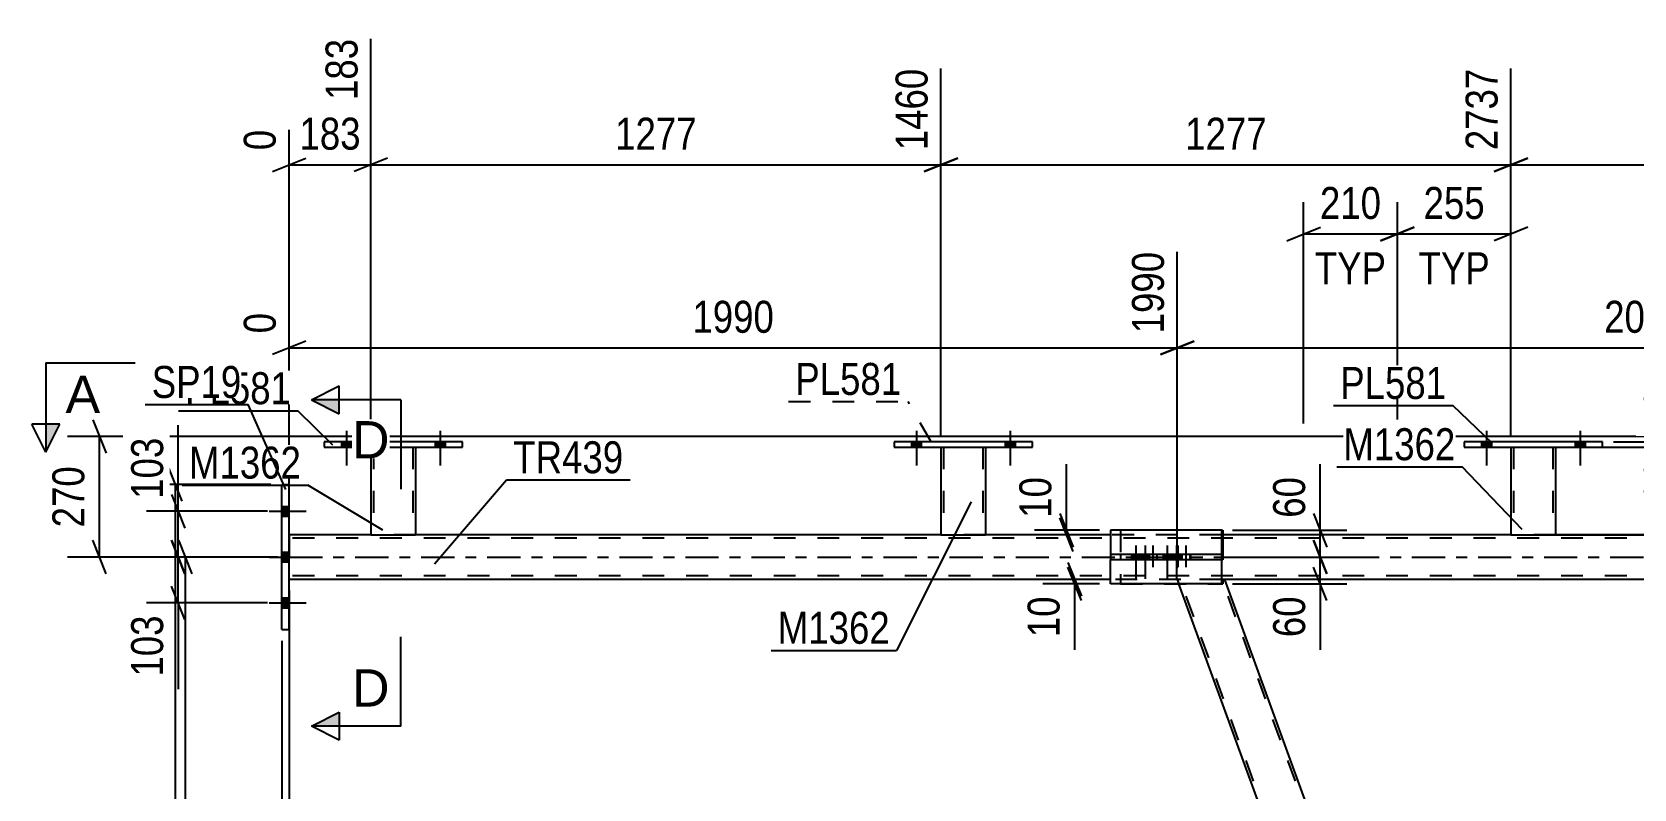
# Model space of a CAD drawing. Header units: millimetres. Extents: x 0 to 1775, y 0 to 560.
# Drawn here: x 1030.7 to 1174.3, y 406 to 473.9 of the extents above; entities that cross this region are included whole.
import ezdxf

# ---------------------------------------------------------------- set-up
doc = ezdxf.new("R2010")
doc.units = ezdxf.units.MM
doc.linetypes.add('DXK_LINE_DOT2', pattern=[3.9198, 1.9599, -1.9599])
doc.linetypes.add('DXK_LINE_DOT3', pattern=[5.9187, 2.979, -0.9799, 0.9799, -0.9799])
doc.styles.add('Arial', font='ARIAL.TTF', dxfattribs={"height": 0.2})
doc.styles.add('Arial Narrow', font='ARIALN.TTF', dxfattribs={"height": 0.2})

# ---------------------------------------------------------------- blocks, each defined once
blk = doc.blocks.new('Bolt-814185252-3589 - 3585')
at = {"linetype": 'Continuous'}
for points in [[(1160.61, 436.66), (1161.49, 436.66), (1161.49, 437.14), (1160.61, 437.14)], [(1169.01, 436.66), (1169.89, 436.66), (1169.89, 437.14), (1169.01, 437.14)]]:
    blk.add_hatch(color=1, dxfattribs=at).paths.add_polyline_path(points)
at = {"color": 1, "linetype": 'Continuous'}
for p, q in [((1161.05, 438.14), (1161.05, 435.02)), ((1169.45, 438.14), (1169.45, 435.02)), ((1160.61, 437.14), (1160.61, 436.66)), ((1161.49, 437.14), (1161.49, 436.66)), ((1169.01, 437.14), (1169.01, 436.66)), ((1169.89, 437.14), (1169.89, 436.66))]:
    blk.add_line(p, q, dxfattribs=at)
blk = doc.blocks.new('Bolt-814185252-3590 - 3585')
at = {"linetype": 'Continuous'}
for points in [[(1160.61, 436.66), (1161.49, 436.66), (1161.49, 437.14), (1160.61, 437.14)], [(1169.01, 436.66), (1169.89, 436.66), (1169.89, 437.14), (1169.01, 437.14)]]:
    blk.add_hatch(color=1, dxfattribs=at).paths.add_polyline_path(points)
at = {"color": 1, "linetype": 'Continuous'}
for p, q in [((1161.05, 438.14), (1161.05, 435.02)), ((1169.45, 438.14), (1169.45, 435.02)), ((1160.61, 437.14), (1160.61, 436.66)), ((1161.49, 437.14), (1161.49, 436.66)), ((1169.01, 437.14), (1169.01, 436.66)), ((1169.89, 437.14), (1169.89, 436.66))]:
    blk.add_line(p, q, dxfattribs=at)
blk = doc.blocks.new('Bolt-814185252-3591 - 3585')
at = {"linetype": 'Continuous'}
for points in [[(1109.53, 436.66), (1110.41, 436.66), (1110.41, 437.14), (1109.53, 437.14)], [(1117.93, 436.66), (1118.81, 436.66), (1118.81, 437.14), (1117.93, 437.14)]]:
    blk.add_hatch(color=1, dxfattribs=at).paths.add_polyline_path(points)
at = {"color": 1, "linetype": 'Continuous'}
for p, q in [((1109.97, 438.14), (1109.97, 435.02)), ((1118.37, 438.14), (1118.37, 435.02)), ((1109.53, 437.14), (1109.53, 436.66)), ((1110.41, 437.14), (1110.41, 436.66)), ((1117.93, 437.14), (1117.93, 436.66)), ((1118.81, 437.14), (1118.81, 436.66))]:
    blk.add_line(p, q, dxfattribs=at)
blk = doc.blocks.new('Bolt-814185252-3592 - 3585')
at = {"linetype": 'Continuous'}
for points in [[(1109.53, 436.66), (1110.41, 436.66), (1110.41, 437.14), (1109.53, 437.14)], [(1117.93, 436.66), (1118.81, 436.66), (1118.81, 437.14), (1117.93, 437.14)]]:
    blk.add_hatch(color=1, dxfattribs=at).paths.add_polyline_path(points)
at = {"color": 1, "linetype": 'Continuous'}
for p, q in [((1109.97, 438.14), (1109.97, 435.02)), ((1118.37, 438.14), (1118.37, 435.02)), ((1109.53, 437.14), (1109.53, 436.66)), ((1110.41, 437.14), (1110.41, 436.66)), ((1117.93, 437.14), (1117.93, 436.66)), ((1118.81, 437.14), (1118.81, 436.66))]:
    blk.add_line(p, q, dxfattribs=at)
blk = doc.blocks.new('Bolt-814185252-3593 - 3585')
at = {"linetype": 'Continuous'}
for points in [[(1058.45, 436.66), (1059.33, 436.66), (1059.33, 437.14), (1058.45, 437.14)], [(1066.85, 436.66), (1067.73, 436.66), (1067.73, 437.14), (1066.85, 437.14)]]:
    blk.add_hatch(color=1, dxfattribs=at).paths.add_polyline_path(points)
at = {"color": 1, "linetype": 'Continuous'}
for p, q in [((1058.89, 438.14), (1058.89, 435.02)), ((1067.29, 438.14), (1067.29, 435.02)), ((1058.45, 437.14), (1058.45, 436.66)), ((1059.33, 437.14), (1059.33, 436.66)), ((1066.85, 437.14), (1066.85, 436.66)), ((1067.73, 437.14), (1067.73, 436.66))]:
    blk.add_line(p, q, dxfattribs=at)
blk = doc.blocks.new('Bolt-814185252-3594 - 3585')
at = {"linetype": 'Continuous'}
for points in [[(1058.45, 436.66), (1059.33, 436.66), (1059.33, 437.14), (1058.45, 437.14)], [(1066.85, 436.66), (1067.73, 436.66), (1067.73, 437.14), (1066.85, 437.14)]]:
    blk.add_hatch(color=1, dxfattribs=at).paths.add_polyline_path(points)
at = {"color": 1, "linetype": 'Continuous'}
for p, q in [((1058.89, 438.14), (1058.89, 435.02)), ((1067.29, 438.14), (1067.29, 435.02)), ((1058.45, 437.14), (1058.45, 436.66)), ((1059.33, 437.14), (1059.33, 436.66)), ((1066.85, 437.14), (1066.85, 436.66)), ((1067.73, 437.14), (1067.73, 436.66))]:
    blk.add_line(p, q, dxfattribs=at)
blk = doc.blocks.new('Part-814185252-3725 - 3585')
at = {"color": 2, "linetype": 'Continuous'}
for p, q in [((1061.09, 436.66), (1061.09, 428.82)), ((1065.09, 436.66), (1065.09, 428.82)), ((1061.09, 428.82), (1065.09, 428.82))]:
    blk.add_line(p, q, dxfattribs=at)
at = {"color": 7, "linetype": 'DXK_LINE_DOT2'}
for p, q in [((1061.09, 436.66), (1065.09, 436.66)), ((1061.09, 436.66), (1061.09, 436.66)), ((1061.09, 436.66), (1061.09, 436.66)), ((1061.33, 436.66), (1061.33, 428.82)), ((1064.85, 436.66), (1064.85, 428.82)), ((1065.09, 436.66), (1065.09, 436.66)), ((1065.09, 436.66), (1065.09, 436.66)), ((1064.8, 428.82), (1064.84, 428.82)), ((1064.8, 428.82), (1064.84, 428.82)), ((1064.84, 428.82), (1064.85, 428.82)), ((1064.84, 428.82), (1064.85, 428.82))]:
    blk.add_line(p, q, dxfattribs=at)
blk = doc.blocks.new('Part-814185252-3730 - 3585')
at = {"color": 2, "linetype": 'Continuous'}
for p, q in [((1056.89, 437.14), (1056.89, 436.66)), ((1069.29, 437.14), (1056.89, 437.14)), ((1056.89, 436.66), (1069.29, 436.66)), ((1069.29, 436.66), (1069.29, 437.14))]:
    blk.add_line(p, q, dxfattribs=at)
blk = doc.blocks.new('Part-814185252-3635 - 3585')
at = {"color": 2, "linetype": 'Continuous'}
for p, q in [((1163.25, 436.66), (1163.25, 428.82)), ((1167.25, 436.66), (1167.25, 428.82)), ((1163.25, 428.82), (1167.25, 428.82))]:
    blk.add_line(p, q, dxfattribs=at)
at = {"color": 7, "linetype": 'DXK_LINE_DOT2'}
for p, q in [((1163.25, 436.66), (1167.25, 436.66)), ((1163.25, 436.66), (1163.25, 436.66)), ((1163.25, 436.66), (1163.25, 436.66)), ((1163.49, 436.66), (1163.49, 428.82)), ((1167.01, 436.66), (1167.01, 428.82)), ((1167.25, 436.66), (1167.25, 436.66)), ((1167.25, 436.66), (1167.25, 436.66)), ((1166.96, 428.82), (1167, 428.82)), ((1166.96, 428.82), (1167, 428.82)), ((1167, 428.82), (1167.01, 428.82)), ((1167, 428.82), (1167.01, 428.82))]:
    blk.add_line(p, q, dxfattribs=at)
blk = doc.blocks.new('Part-814185252-3640 - 3585')
at = {"color": 2, "linetype": 'Continuous'}
for p, q in [((1159.05, 437.14), (1159.05, 436.66)), ((1171.45, 437.14), (1159.05, 437.14)), ((1159.05, 436.66), (1171.45, 436.66)), ((1171.45, 436.66), (1171.45, 437.14))]:
    blk.add_line(p, q, dxfattribs=at)
blk = doc.blocks.new('Part-814185252-3645 - 3585')
at = {"color": 2, "linetype": 'Continuous'}
for p, q in [((1112.17, 436.66), (1112.17, 428.82)), ((1116.17, 436.66), (1116.17, 428.82)), ((1112.17, 428.82), (1116.17, 428.82))]:
    blk.add_line(p, q, dxfattribs=at)
at = {"color": 7, "linetype": 'DXK_LINE_DOT2'}
for p, q in [((1112.17, 436.66), (1116.17, 436.66)), ((1112.17, 436.66), (1112.17, 436.66)), ((1112.17, 436.66), (1112.17, 436.66)), ((1112.41, 436.66), (1112.41, 428.82)), ((1115.93, 436.66), (1115.93, 428.82)), ((1116.17, 436.66), (1116.17, 436.66)), ((1116.17, 436.66), (1116.17, 436.66)), ((1115.88, 428.82), (1115.92, 428.82)), ((1115.88, 428.82), (1115.92, 428.82)), ((1115.92, 428.82), (1115.93, 428.82)), ((1115.92, 428.82), (1115.93, 428.82))]:
    blk.add_line(p, q, dxfattribs=at)
blk = doc.blocks.new('Part-814185252-3650 - 3585')
at = {"color": 2, "linetype": 'Continuous'}
for p, q in [((1107.97, 437.14), (1107.97, 436.66)), ((1120.37, 437.14), (1107.97, 437.14)), ((1107.97, 436.66), (1120.37, 436.66)), ((1120.37, 436.66), (1120.37, 437.14))]:
    blk.add_line(p, q, dxfattribs=at)
blk = doc.blocks.new('Part-814185252-3881 - 3585')
at = {"color": 2, "linetype": 'Continuous'}
for p, q in [((1061.09, 428.82), (1053.76, 428.82)), ((1112.17, 428.82), (1065.09, 428.82)), ((1127.37, 428.82), (1116.17, 428.82)), ((1163.25, 428.82), (1137.31, 428.82)), ((1214.34, 428.82), (1167.25, 428.82)), ((1127.37, 424.82), (1053.76, 424.82)), ((1217.16, 424.82), (1137.6, 424.82))]:
    blk.add_line(p, q, dxfattribs=at)
at = {"color": 7, "linetype": 'DXK_LINE_DOT2'}
for p, q in [((1053.76, 428.82), (1053.76, 424.82)), ((1702.79, 428.5), (1053.76, 428.5)), ((1065.09, 428.82), (1061.09, 428.82)), ((1116.17, 428.82), (1112.17, 428.82)), ((1137.31, 428.82), (1127.37, 428.82)), ((1167.25, 428.82), (1163.25, 428.82)), ((1702.79, 425.14), (1053.76, 425.14)), ((1137.6, 424.82), (1127.37, 424.82))]:
    blk.add_line(p, q, dxfattribs=at)
at = {"color": 7, "linetype": 'DXK_LINE_DOT3'}
blk.add_line((1053.76, 426.82), (1702.79, 426.82), dxfattribs=at)
blk = doc.blocks.new('Part-814185252-3887 - 3585')
at = {"color": 7, "linetype": 'DXK_LINE_DOT2'}
for p, q in [((1133.35, 424.82), (1133.39, 424.82)), ((1137.31, 424.82), (1133.35, 424.82)), ((1133.35, 424.82), (1133.49, 424.42)), ((1177.72, 303.6), (1133.6, 424.82)), ((1181.47, 303.6), (1137.35, 424.82)), ((1181.73, 303.6), (1180.46, 307.07)), ((1177.47, 303.6), (1181.73, 303.6))]:
    blk.add_line(p, q, dxfattribs=at)
at = {"color": 2, "linetype": 'Continuous'}
for p, q in [((1177.47, 303.6), (1133.49, 424.42)), ((1137.6, 424.82), (1137.31, 424.82)), ((1180.46, 307.07), (1137.6, 424.82))]:
    blk.add_line(p, q, dxfattribs=at)
blk = doc.blocks.new('Part-814185252-3992 - 3585')
at = {"color": 2, "linetype": 'Continuous'}
for p, q in [((1053.12, 420.32), (1053.12, 433.32)), ((1053.12, 433.32), (1053.76, 433.32)), ((1053.76, 420.32), (1053.76, 433.32)), ((1053.12, 420.32), (1053.76, 420.32))]:
    blk.add_line(p, q, dxfattribs=at)
blk = doc.blocks.new('Part-814185252-4000 - 3585')
at = {"color": 7, "linetype": 'DXK_LINE_DOT2'}
for p, q in [((1137.43, 427.06), (1128.26, 427.06)), ((1128.26, 427.06), (1128.26, 426.58)), ((1137.43, 426.58), (1128.26, 426.58)), ((1134.54, 427.06), (1134.54, 426.58)), ((1137.43, 427.06), (1137.43, 426.58))]:
    blk.add_line(p, q, dxfattribs=at)
blk = doc.blocks.new('Bolt-814185252-4002 - 3585')
at = {"linetype": 'Continuous'}
for points in [[(1129.98, 427.06), (1129.26, 427.06), (1129.26, 426.58), (1129.98, 426.58)], [(1130.83, 427.06), (1130.11, 427.06), (1130.11, 426.58), (1130.83, 426.58)], [(1132.79, 427.06), (1132.07, 427.06), (1132.07, 426.58), (1132.79, 426.58)], [(1133.65, 427.06), (1132.93, 427.06), (1132.93, 426.58), (1133.65, 426.58)]]:
    blk.add_hatch(color=1, dxfattribs=at).paths.add_polyline_path(points)
at = {"color": 1, "linetype": 'Continuous'}
for p, q in [((1129.62, 427.86), (1129.62, 424.86)), ((1130.47, 427.86), (1130.47, 424.86)), ((1132.43, 427.86), (1132.43, 424.86)), ((1133.29, 427.86), (1133.29, 424.86)), ((1129.26, 427.06), (1129.26, 426.58)), ((1129.98, 427.06), (1129.98, 426.58)), ((1130.11, 427.06), (1130.11, 426.58)), ((1130.83, 427.06), (1130.83, 426.58)), ((1132.07, 427.06), (1132.07, 426.58)), ((1132.79, 427.06), (1132.79, 426.58)), ((1132.93, 427.06), (1132.93, 426.58)), ((1133.65, 427.06), (1133.65, 426.58))]:
    blk.add_line(p, q, dxfattribs=at)
blk = doc.blocks.new('Part-814185252-4003 - 3585')
at = {"color": 2, "linetype": 'Continuous'}
for p, q in [((1137.31, 429.22), (1127.37, 429.22)), ((1127.37, 429.22), (1127.37, 427.06)), ((1137.31, 429.22), (1137.31, 424.42)), ((1127.37, 424.42), (1127.37, 426.58)), ((1137.31, 424.42), (1127.37, 424.42))]:
    blk.add_line(p, q, dxfattribs=at)
at = {"color": 7, "linetype": 'DXK_LINE_DOT2'}
blk.add_line((1127.37, 427.06), (1127.37, 426.58), dxfattribs=at)
blk = doc.blocks.new('Part-814185252-4004 - 3585')
at = {"color": 2, "linetype": 'Continuous'}
for p, q in [((1133.34, 427.06), (1127.37, 427.06)), ((1127.37, 427.06), (1127.37, 426.58)), ((1133.34, 426.58), (1127.37, 426.58)), ((1137.31, 427.06), (1133.34, 427.06)), ((1133.34, 427.06), (1133.34, 426.58)), ((1137.31, 426.58), (1133.34, 426.58)), ((1137.31, 427.06), (1137.31, 426.58))]:
    blk.add_line(p, q, dxfattribs=at)
blk = doc.blocks.new('Bolt-814185252-4006 - 3585')
at = {"color": 1, "linetype": 'DXK_LINE_DOT2'}
for p, q in [((1130.46, 427.86), (1130.46, 424.86)), ((1131.16, 427.86), (1131.16, 424.86)), ((1133.41, 427.86), (1133.41, 424.86)), ((1134.11, 427.86), (1134.11, 424.86)), ((1130.1, 427.06), (1130.1, 426.58)), ((1130.8, 427.06), (1130.8, 426.58)), ((1130.82, 427.06), (1130.82, 426.58)), ((1131.52, 427.06), (1131.52, 426.58)), ((1133.05, 427.06), (1133.05, 426.58)), ((1133.75, 427.06), (1133.75, 426.58)), ((1133.77, 427.06), (1133.77, 426.58)), ((1134.47, 427.06), (1134.47, 426.58))]:
    blk.add_line(p, q, dxfattribs=at)
blk = doc.blocks.new('Part-814185252-4007 - 3585')
at = {"color": 7, "linetype": 'DXK_LINE_DOT2'}
for p, q in [((1128.26, 429.22), (1128.26, 424.42)), ((1137.31, 429.22), (1128.26, 429.22)), ((1137.43, 428.82), (1137.43, 424.42)), ((1128.26, 424.42), (1137.43, 424.42))]:
    blk.add_line(p, q, dxfattribs=at)
at = {"color": 2, "linetype": 'Continuous'}
for p, q in [((1137.31, 429.22), (1137.43, 429.22)), ((1137.43, 429.22), (1137.43, 428.82))]:
    blk.add_line(p, q, dxfattribs=at)
blk = doc.blocks.new('Bolt-814185252-4031 - 3585')
at = {"linetype": 'Continuous'}
for points in [[(1053.76, 430.48), (1053.76, 431.36), (1053.12, 431.36), (1053.12, 430.48)], [(1053.76, 430.48), (1053.76, 431.36), (1053.12, 431.36), (1053.12, 430.48)], [(1053.76, 430.48), (1053.76, 431.36), (1053.12, 431.36), (1053.12, 430.48)], [(1053.76, 426.38), (1053.76, 427.26), (1053.12, 427.26), (1053.12, 426.38)], [(1053.76, 426.38), (1053.76, 427.26), (1053.12, 427.26), (1053.12, 426.38)], [(1053.76, 422.28), (1053.76, 423.16), (1053.12, 423.16), (1053.12, 422.28)], [(1053.76, 422.28), (1053.76, 423.16), (1053.12, 423.16), (1053.12, 422.28)], [(1053.76, 422.28), (1053.76, 423.16), (1053.12, 423.16), (1053.12, 422.28)]]:
    blk.add_hatch(color=1, dxfattribs=at).paths.add_polyline_path(points)
at = {"color": 1, "linetype": 'Continuous'}
for p, q in [((1051.96, 430.92), (1055.28, 430.92)), ((1051.96, 430.92), (1055.28, 430.92)), ((1051.96, 430.92), (1055.28, 430.92)), ((1053.12, 431.36), (1053.76, 431.36)), ((1053.12, 431.36), (1053.76, 431.36)), ((1053.12, 431.36), (1053.76, 431.36)), ((1053.12, 430.48), (1053.76, 430.48)), ((1053.12, 430.48), (1053.76, 430.48)), ((1053.12, 430.48), (1053.76, 430.48)), ((1051.96, 426.82), (1055.28, 426.82)), ((1051.96, 426.82), (1055.28, 426.82)), ((1053.12, 427.26), (1053.76, 427.26)), ((1053.12, 427.26), (1053.76, 427.26)), ((1053.12, 426.38), (1053.76, 426.38)), ((1053.12, 426.38), (1053.76, 426.38)), ((1051.96, 422.72), (1055.28, 422.72)), ((1051.96, 422.72), (1055.28, 422.72)), ((1051.96, 422.72), (1055.28, 422.72)), ((1053.12, 423.16), (1053.76, 423.16)), ((1053.12, 423.16), (1053.76, 423.16)), ((1053.12, 423.16), (1053.76, 423.16)), ((1053.12, 422.28), (1053.76, 422.28)), ((1053.12, 422.28), (1053.76, 422.28)), ((1053.12, 422.28), (1053.76, 422.28))]:
    blk.add_line(p, q, dxfattribs=at)
blk = doc.blocks.new('StraightDimension-814185252-12024 - 3585')
at = {"color": 7, "linetype": 'Continuous'}
for p, q in [((1036.16, 439.12), (1037.36, 436.12)), ((1695.04, 437.62), (1033.91, 437.62)), ((1036.76, 426.82), (1036.76, 437.62)), ((1037.36, 425.32), (1036.16, 428.32)), ((1052.76, 426.82), (1033.91, 426.82))]:
    blk.add_line(p, q, dxfattribs=at)
at = {"color": 0}
blk.add_wipeout([(1036.01, 435.56), (1031.81, 435.56), (1031.81, 428.88), (1036.01, 428.88)], dxfattribs=at)
at = {"color": 3, "style": 'Arial Narrow'}
blk.add_text('270', height=2.863, rotation=90.0002, dxfattribs=at).set_placement((1035.41, 429.48))
blk = doc.blocks.new('StraightDimension-814185252-4666 - 3585')
at = {"color": 7, "linetype": 'Continuous'}
blk.add_line((1053.12, 419.32), (1053.12, 259.05), dxfattribs=at)
blk = doc.blocks.new('StraightDimension-814185252-5258 - 3585')
at = {"color": 7, "linetype": 'Continuous'}
for p, q in [((1178.8, 438.16), (1180, 435.16)), ((1166.25, 436.66), (1181.8, 436.66)), ((1179.4, 428.82), (1179.4, 436.66)), ((1180, 427.32), (1178.8, 430.32)), ((1166.25, 428.82), (1181.8, 428.82))]:
    blk.add_line(p, q, dxfattribs=at)
at = {"color": 0, "linetype": 'Continuous'}
blk.add_wipeout([(1184.5, 436.53), (1180.3, 436.53), (1180.3, 428.94), (1184.5, 428.94)], dxfattribs=at)
at = {"color": 0}
blk.add_wipeout([(1178.65, 436.08), (1174.45, 436.08), (1174.45, 429.4), (1178.65, 429.4)], dxfattribs=at)
at = {"color": 3, "style": 'Arial Narrow'}
blk.add_text('196', height=2.863, rotation=90.0002, dxfattribs=at).set_placement((1178.05, 430))
at = {"color": 3, "linetype": 'Continuous', "style": 'Arial Narrow'}
blk.add_text('TYP', height=2.863, rotation=90.0002, dxfattribs=at).set_placement((1183.9, 429.54))
blk = doc.blocks.new('StraightDimension-814185252-4115 - 3585')
at = {"color": 7, "linetype": 'Continuous'}
for p, q in [((1123.55, 426.32), (1124.75, 423.32)), ((1124.75, 422.92), (1123.55, 425.92)), ((1126.37, 424.82), (1121.3, 424.82)), ((1126.37, 424.42), (1121.3, 424.42)), ((1124.15, 424.42), (1124.15, 424.82)), ((1124.15, 424.42), (1124.15, 418.51)), ((1124.15, 424.42), (1124.15, 418.51))]:
    blk.add_line(p, q, dxfattribs=at)
at = {"color": 0}
blk.add_wipeout([(1123.4, 423.89), (1119.2, 423.89), (1119.2, 419.04), (1123.4, 419.04)], dxfattribs=at)
at = {"color": 3, "style": 'Arial Narrow'}
blk.add_text('10', height=2.863, rotation=90.0002, dxfattribs=at).set_placement((1122.8, 419.64))
blk = doc.blocks.new('StraightDimension-814185252-5075 - 3585')
at = {"color": 7, "linetype": 'Continuous'}
for p, q in [((1043.22, 428.32), (1044.42, 425.32)), ((1052.44, 426.82), (1040.97, 426.82)), ((1043.82, 422.72), (1043.82, 426.82)), ((1044.42, 421.22), (1043.22, 424.22)), ((1051.83, 422.72), (1040.97, 422.72)), ((1043.82, 422.72), (1043.82, 414.98)), ((1043.82, 422.72), (1043.82, 414.98))]:
    blk.add_line(p, q, dxfattribs=at)
at = {"color": 0}
blk.add_wipeout([(1043.07, 422.19), (1038.87, 422.19), (1038.87, 415.51), (1043.07, 415.51)], dxfattribs=at)
at = {"color": 3, "style": 'Arial Narrow'}
blk.add_text('103', height=2.863, rotation=90.0002, dxfattribs=at).set_placement((1042.47, 416.11))
blk = doc.blocks.new('StraightDimension-814185252-10248 - 3585')
at = {"color": 7, "linetype": 'Continuous'}
for p, q in [((1163.25, 437.66), (1163.25, 470.6)), ((1214.34, 437.66), (1214.34, 470.6)), ((1164.75, 462.58), (1161.75, 461.38)), ((1212.84, 461.38), (1215.84, 462.58)), ((1163.25, 461.98), (1214.34, 461.98))]:
    blk.add_line(p, q, dxfattribs=at)
at = {"color": 0}
blk.add_wipeout([(1193.05, 462.73), (1193.05, 466.93), (1184.54, 466.93), (1184.54, 462.73)], dxfattribs=at)
at = {"color": 3, "style": 'Arial Narrow'}
blk.add_text('1277', height=2.863, dxfattribs=at).set_placement((1185.14, 463.33))
at = {"color": 0, "linetype": 'Continuous'}
blk.add_wipeout([(1213.74, 471.2), (1209.54, 471.2), (1209.54, 462.68), (1213.74, 462.68)], dxfattribs=at)
at = {"color": 3, "linetype": 'Continuous', "style": 'Arial Narrow'}
blk.add_text('4014', height=2.863, rotation=90.0002, dxfattribs=at).set_placement((1213.14, 463.28))
blk = doc.blocks.new('StraightDimension-814185252-4988 - 3585')
at = {"color": 7, "linetype": 'Continuous'}
for p, q in [((1133.35, 425.82), (1133.35, 454.18)), ((1053.76, 434.32), (1053.76, 448.7)), ((1055.26, 446.17), (1052.26, 444.97)), ((1053.76, 445.57), (1133.35, 445.57)), ((1131.85, 444.97), (1134.85, 446.17))]:
    blk.add_line(p, q, dxfattribs=at)
at = {"color": 0}
blk.add_wipeout([(1097.81, 446.32), (1097.81, 450.52), (1089.3, 450.52), (1089.3, 446.32)], dxfattribs=at)
at = {"color": 3, "style": 'Arial Narrow'}
blk.add_text('1990', height=2.863, dxfattribs=at).set_placement((1089.9, 446.92))
at = {"color": 0, "linetype": 'Continuous'}
for points in [[(1132.75, 454.78), (1128.55, 454.78), (1128.55, 446.27), (1132.75, 446.27)], [(1053.16, 449.3), (1048.96, 449.3), (1048.96, 446.27), (1053.16, 446.27)]]:
    blk.add_wipeout(points, dxfattribs=at)
at = {"color": 3, "linetype": 'Continuous', "style": 'Arial Narrow'}
for s, height, p in [('1990', 2.863, (1132.15, 446.87)), ('0', 2.86, (1052.56, 446.87))]:
    blk.add_text(s, height=height, rotation=90.0002, dxfattribs=at).set_placement(p)
blk = doc.blocks.new('StraightDimension-814185252-10385 - 3585')
at = {"color": 7, "linetype": 'Continuous'}
for p, q in [((1153.07, 439.14), (1153.07, 458.62)), ((1163.25, 437.66), (1163.25, 458.62)), ((1151.57, 455.17), (1154.57, 456.37)), ((1153.07, 455.77), (1163.25, 455.77)), ((1164.75, 456.37), (1161.75, 455.17))]:
    blk.add_line(p, q, dxfattribs=at)
at = {"color": 0}
blk.add_wipeout([(1161.5, 456.52), (1161.5, 460.72), (1154.82, 460.72), (1154.82, 456.52)], dxfattribs=at)
at = {"color": 0, "linetype": 'Continuous'}
blk.add_wipeout([(1161.96, 450.67), (1161.96, 454.87), (1154.37, 454.87), (1154.37, 450.67)], dxfattribs=at)
at = {"color": 3, "style": 'Arial Narrow'}
blk.add_text('255', height=2.863, dxfattribs=at).set_placement((1155.42, 457.12))
at = {"color": 3, "linetype": 'Continuous', "style": 'Arial Narrow'}
blk.add_text('TYP', height=2.863, dxfattribs=at).set_placement((1154.97, 451.27))
blk = doc.blocks.new('StraightDimension-814185252-4068 - 3585')
at = {"color": 7, "linetype": 'Continuous'}
for p, q in [((1146.15, 429.22), (1146.15, 435.13)), ((1146.15, 429.22), (1146.15, 435.13)), ((1145.55, 430.72), (1146.75, 427.72)), ((1138.31, 429.22), (1148.55, 429.22)), ((1146.15, 426.82), (1146.15, 429.22)), ((1146.75, 425.32), (1145.55, 428.32)), ((1138.31, 426.82), (1148.55, 426.82))]:
    blk.add_line(p, q, dxfattribs=at)
at = {"color": 0}
blk.add_wipeout([(1145.4, 434.6), (1141.2, 434.6), (1141.2, 429.74), (1145.4, 429.74)], dxfattribs=at)
at = {"color": 3, "style": 'Arial Narrow'}
blk.add_text('60', height=2.863, rotation=90.0002, dxfattribs=at).set_placement((1144.8, 430.34))
blk = doc.blocks.new('StraightDimension-814185252-4080 - 3585')
at = {"color": 7, "linetype": 'Continuous'}
for p, q in [((1145.55, 428.32), (1146.75, 425.32)), ((1138.31, 426.82), (1148.55, 426.82)), ((1146.15, 424.42), (1146.15, 426.82)), ((1146.75, 422.92), (1145.55, 425.92)), ((1138.31, 424.42), (1148.55, 424.42)), ((1146.15, 424.42), (1146.15, 418.51)), ((1146.15, 424.42), (1146.15, 418.51))]:
    blk.add_line(p, q, dxfattribs=at)
at = {"color": 0}
blk.add_wipeout([(1145.4, 423.89), (1141.2, 423.89), (1141.2, 419.04), (1145.4, 419.04)], dxfattribs=at)
at = {"color": 3, "style": 'Arial Narrow'}
blk.add_text('60', height=2.863, rotation=90.0002, dxfattribs=at).set_placement((1144.8, 419.64))
blk = doc.blocks.new('StraightDimension-814185252-4092 - 3585')
at = {"color": 7, "linetype": 'Continuous'}
for p, q in [((1123.41, 429.22), (1123.41, 435.13)), ((1123.41, 429.22), (1123.41, 435.13)), ((1122.81, 430.72), (1124.01, 427.72)), ((1126.37, 429.22), (1120.56, 429.22)), ((1124.01, 427.32), (1122.81, 430.32)), ((1123.41, 428.82), (1123.41, 429.22)), ((1126.37, 428.82), (1120.56, 428.82))]:
    blk.add_line(p, q, dxfattribs=at)
at = {"color": 0}
blk.add_wipeout([(1122.66, 434.6), (1118.46, 434.6), (1118.46, 429.74), (1122.66, 429.74)], dxfattribs=at)
at = {"color": 3, "style": 'Arial Narrow'}
blk.add_text('10', height=2.863, rotation=90.0002, dxfattribs=at).set_placement((1122.06, 430.34))
blk = doc.blocks.new('StraightDimension-814185252-4331 - 3585')
at = {"color": 7, "linetype": 'Continuous'}
for p, q in [((1044.17, 431.82), (1042.97, 434.82)), ((1052.12, 433.32), (1040.72, 433.32)), ((1043.57, 293.22), (1043.57, 433.32))]:
    blk.add_line(p, q, dxfattribs=at)
blk = doc.blocks.new('StraightDimension-814185252-4345 - 3585')
at = {"color": 7, "linetype": 'Continuous'}
for p, q in [((1045.08, 425.32), (1043.88, 428.32)), ((1052.12, 426.82), (1041.63, 426.82)), ((1044.48, 300.96), (1044.48, 426.82)), ((1043.88, 302.46), (1045.08, 299.46)), ((1097.7, 300.96), (1041.63, 300.96))]:
    blk.add_line(p, q, dxfattribs=at)
at = {"color": 0}
blk.add_wipeout([(1043.73, 368.15), (1039.53, 368.15), (1039.53, 359.63), (1043.73, 359.63)], dxfattribs=at)
at = {"color": 3, "style": 'Arial Narrow'}
blk.add_text('3147', height=2.863, rotation=90.0002, dxfattribs=at).set_placement((1043.13, 360.23))
blk = doc.blocks.new('StraightDimension-814185252-10250 - 3585')
at = {"color": 7, "linetype": 'Continuous'}
for p, q in [((1061.09, 437.66), (1061.09, 473.27)), ((1112.17, 437.66), (1112.17, 470.6)), ((1062.59, 462.58), (1059.59, 461.38)), ((1110.67, 461.38), (1113.67, 462.58)), ((1061.09, 461.98), (1112.17, 461.98))]:
    blk.add_line(p, q, dxfattribs=at)
at = {"color": 0}
blk.add_wipeout([(1090.89, 462.73), (1090.89, 466.93), (1082.38, 466.93), (1082.38, 462.73)], dxfattribs=at)
at = {"color": 3, "style": 'Arial Narrow'}
blk.add_text('1277', height=2.863, dxfattribs=at).set_placement((1082.98, 463.33))
at = {"color": 0, "linetype": 'Continuous'}
blk.add_wipeout([(1111.57, 471.2), (1107.37, 471.2), (1107.37, 462.68), (1111.57, 462.68)], dxfattribs=at)
at = {"color": 3, "linetype": 'Continuous', "style": 'Arial Narrow'}
blk.add_text('1460', height=2.863, rotation=90.0002, dxfattribs=at).set_placement((1110.97, 463.28))
blk = doc.blocks.new('StraightDimension-814185252-10386 - 3585')
at = {"color": 7, "linetype": 'Continuous'}
for p, q in [((1144.67, 438.8), (1144.67, 458.62)), ((1153.07, 439.14), (1153.07, 458.62)), ((1143.17, 455.17), (1146.17, 456.37)), ((1144.67, 455.77), (1153.07, 455.77)), ((1154.57, 456.37), (1151.57, 455.17))]:
    blk.add_line(p, q, dxfattribs=at)
at = {"color": 0}
blk.add_wipeout([(1152.21, 456.52), (1152.21, 460.72), (1145.53, 460.72), (1145.53, 456.52)], dxfattribs=at)
at = {"color": 0, "linetype": 'Continuous'}
blk.add_wipeout([(1152.66, 450.67), (1152.66, 454.87), (1145.07, 454.87), (1145.07, 450.67)], dxfattribs=at)
at = {"color": 3, "style": 'Arial Narrow'}
blk.add_text('210', height=2.863, dxfattribs=at).set_placement((1146.13, 457.12))
at = {"color": 3, "linetype": 'Continuous', "style": 'Arial Narrow'}
blk.add_text('TYP', height=2.863, dxfattribs=at).set_placement((1145.67, 451.27))
blk = doc.blocks.new('StraightDimension-814185252-4688 - 3585')
at = {"color": 7, "linetype": 'Continuous'}
for p, q in [((1133.35, 425.82), (1133.35, 454.18)), ((1217.16, 425.82), (1217.16, 454.18)), ((1134.85, 446.17), (1131.85, 444.97)), ((1133.35, 445.57), (1217.16, 445.57)), ((1215.66, 444.97), (1218.66, 446.17))]:
    blk.add_line(p, q, dxfattribs=at)
at = {"color": 0}
blk.add_wipeout([(1179.51, 446.32), (1179.51, 450.52), (1171, 450.52), (1171, 446.32)], dxfattribs=at)
at = {"color": 3, "style": 'Arial Narrow'}
blk.add_text('2095', height=2.863, dxfattribs=at).set_placement((1171.6, 446.92))
at = {"color": 0, "linetype": 'Continuous'}
blk.add_wipeout([(1216.56, 454.78), (1212.36, 454.78), (1212.36, 446.27), (1216.56, 446.27)], dxfattribs=at)
at = {"color": 3, "linetype": 'Continuous', "style": 'Arial Narrow'}
blk.add_text('4085', height=2.863, rotation=90.0002, dxfattribs=at).set_placement((1215.96, 446.87))
blk = doc.blocks.new('StraightDimension-814185252-4999 - 3585')
at = {"color": 7, "linetype": 'Continuous'}
for p, q in [((1053.76, 423.82), (1053.76, 365.2)), ((1099.34, 304.6), (1099.34, 370.45)), ((1055.26, 368.2), (1052.26, 367)), ((1053.76, 367.6), (1099.34, 367.6)), ((1097.84, 367), (1100.84, 368.2))]:
    blk.add_line(p, q, dxfattribs=at)
at = {"color": 0}
blk.add_wipeout([(1080.81, 368.35), (1080.81, 372.55), (1072.29, 372.55), (1072.29, 368.35)], dxfattribs=at)
at = {"color": 3, "style": 'Arial Narrow'}
blk.add_text('1139', height=2.863, dxfattribs=at).set_placement((1072.89, 368.95))
blk = doc.blocks.new('StraightDimension-814185252-5088 - 3585')
at = {"color": 7, "linetype": 'Continuous'}
for p, q in [((1043.82, 430.92), (1043.82, 438.65)), ((1043.82, 430.92), (1043.82, 438.65)), ((1043.22, 432.42), (1044.42, 429.42)), ((1051.83, 430.92), (1040.97, 430.92)), ((1043.82, 426.82), (1043.82, 430.92)), ((1044.42, 425.32), (1043.22, 428.32)), ((1052.44, 426.82), (1040.97, 426.82))]:
    blk.add_line(p, q, dxfattribs=at)
at = {"color": 0}
blk.add_wipeout([(1043.07, 438.13), (1038.87, 438.13), (1038.87, 431.44), (1043.07, 431.44)], dxfattribs=at)
at = {"color": 3, "style": 'Arial Narrow'}
blk.add_text('103', height=2.863, rotation=90.0002, dxfattribs=at).set_placement((1042.47, 432.04))
blk = doc.blocks.new('StraightDimension-814185252-5277 - 3585')
at = {"color": 7, "linetype": 'Continuous'}
for p, q in [((1179.4, 437.14), (1179.4, 443.04)), ((1179.4, 437.14), (1179.4, 443.04)), ((1178.8, 438.64), (1180, 435.64)), ((1180, 435.16), (1178.8, 438.16)), ((1166.25, 436.66), (1181.8, 436.66)), ((1172.45, 437.14), (1181.8, 437.14)), ((1179.4, 436.66), (1179.4, 437.14))]:
    blk.add_line(p, q, dxfattribs=at)
at = {"color": 0, "linetype": 'Continuous'}
blk.add_wipeout([(1184.5, 443.89), (1180.3, 443.89), (1180.3, 436.3), (1184.5, 436.3)], dxfattribs=at)
at = {"color": 0}
blk.add_wipeout([(1178.65, 442.52), (1174.45, 442.52), (1174.45, 437.66), (1178.65, 437.66)], dxfattribs=at)
at = {"color": 3, "linetype": 'Continuous', "style": 'Arial Narrow'}
blk.add_text('TYP', height=2.863, rotation=90.0002, dxfattribs=at).set_placement((1183.9, 436.9))
at = {"color": 3, "style": 'Arial Narrow'}
blk.add_text('12', height=2.863, rotation=90.0002, dxfattribs=at).set_placement((1178.05, 438.26))
blk = doc.blocks.new('StraightDimension-814185252-10249 - 3585')
at = {"color": 7, "linetype": 'Continuous'}
for p, q in [((1112.17, 437.66), (1112.17, 470.6)), ((1163.25, 437.66), (1163.25, 470.6)), ((1113.67, 462.58), (1110.67, 461.38)), ((1161.75, 461.38), (1164.75, 462.58)), ((1112.17, 461.98), (1163.25, 461.98))]:
    blk.add_line(p, q, dxfattribs=at)
at = {"color": 0}
blk.add_wipeout([(1141.97, 462.73), (1141.97, 466.93), (1133.46, 466.93), (1133.46, 462.73)], dxfattribs=at)
at = {"color": 3, "style": 'Arial Narrow'}
blk.add_text('1277', height=2.863, dxfattribs=at).set_placement((1134.06, 463.33))
at = {"color": 0, "linetype": 'Continuous'}
blk.add_wipeout([(1162.65, 471.2), (1158.45, 471.2), (1158.45, 462.68), (1162.65, 462.68)], dxfattribs=at)
at = {"color": 3, "linetype": 'Continuous', "style": 'Arial Narrow'}
blk.add_text('2737', height=2.863, rotation=90.0002, dxfattribs=at).set_placement((1162.05, 463.28))
blk = doc.blocks.new('StraightDimension-814185252-10251 - 3585')
at = {"color": 7, "linetype": 'Continuous'}
for p, q in [((1061.09, 437.66), (1061.09, 473.27)), ((1053.76, 429.82), (1053.76, 465.11)), ((1052.26, 461.38), (1055.26, 462.58)), ((1062.59, 462.58), (1059.59, 461.38)), ((1053.76, 461.98), (1061.09, 461.98))]:
    blk.add_line(p, q, dxfattribs=at)
at = {"color": 0}
blk.add_wipeout([(1060.77, 462.73), (1060.77, 466.93), (1054.09, 466.93), (1054.09, 462.73)], dxfattribs=at)
at = {"color": 0, "linetype": 'Continuous'}
blk.add_wipeout([(1053.16, 465.71), (1048.96, 465.71), (1048.96, 462.68), (1053.16, 462.68)], dxfattribs=at)
at = {"color": 3, "style": 'Arial Narrow'}
blk.add_text('183', height=2.863, dxfattribs=at).set_placement((1054.69, 463.33))
at = {"color": 3, "linetype": 'Continuous', "style": 'Arial Narrow'}
blk.add_text('0', height=2.86, rotation=90.0002, dxfattribs=at).set_placement((1052.56, 463.28))
at = {"color": 0, "linetype": 'Continuous'}
blk.add_wipeout([(1060.49, 473.87), (1056.29, 473.87), (1056.29, 467.18), (1060.49, 467.18)], dxfattribs=at)
at = {"color": 3, "linetype": 'Continuous', "style": 'Arial Narrow'}
blk.add_text('183', height=2.863, rotation=90.0002, dxfattribs=at).set_placement((1059.89, 467.78))
blk = doc.blocks.new('Mark-814185252-3721 - 3585')
at = {"color": 0}
blk.add_wipeout([(1054.85, 433.85), (1054.85, 436.85), (1044.79, 436.85), (1044.79, 433.85)], dxfattribs=at)
blk.add_wipeout([(1054.85, 433.85), (1054.85, 436.85), (1044.79, 436.85), (1044.79, 433.85)], dxfattribs=at)
at = {"color": 30, "linetype": 'Continuous'}
for p in [(1044.19, 433.25), (1062.17, 429.23)]:
    blk.add_line(p, (1055.45, 433.25), dxfattribs=at)
at = {"color": 3, "style": 'Arial Narrow'}
blk.add_text('M1362', height=2.863, dxfattribs=at).set_placement((1044.79, 433.85))
blk = doc.blocks.new('Mark-814185252-3726 - 3585')
at = {"color": 0}
blk.add_wipeout([(1053.94, 440.52), (1053.94, 443.52), (1044.44, 443.52), (1044.44, 440.52)], dxfattribs=at)
blk.add_wipeout([(1053.94, 440.52), (1053.94, 443.52), (1044.44, 443.52), (1044.44, 440.52)], dxfattribs=at)
at = {"color": 30, "linetype": 'Continuous'}
for p in [(1043.84, 439.92), (1057.67, 436.84)]:
    blk.add_line(p, (1054.54, 439.92), dxfattribs=at)
at = {"color": 3, "style": 'Arial Narrow'}
blk.add_text('PL581', height=2.863, dxfattribs=at).set_placement((1044.44, 440.52))
blk = doc.blocks.new('Mark-814185252-3631 - 3585')
at = {"color": 0}
blk.add_wipeout([(1158.28, 435.5), (1158.28, 438.5), (1148.23, 438.5), (1148.23, 435.5)], dxfattribs=at)
blk.add_wipeout([(1158.28, 435.5), (1158.28, 438.5), (1148.23, 438.5), (1148.23, 435.5)], dxfattribs=at)
at = {"color": 30, "linetype": 'Continuous'}
for p in [(1147.63, 434.9), (1164.25, 429.3)]:
    blk.add_line(p, (1158.88, 434.9), dxfattribs=at)
at = {"color": 3, "style": 'Arial Narrow'}
blk.add_text('M1362', height=2.863, dxfattribs=at).set_placement((1148.23, 435.5))
blk = doc.blocks.new('Mark-814185252-3636 - 3585')
at = {"color": 0}
blk.add_wipeout([(1157.45, 440.99), (1157.45, 443.99), (1147.95, 443.99), (1147.95, 440.99)], dxfattribs=at)
blk.add_wipeout([(1157.45, 440.99), (1157.45, 443.99), (1147.95, 443.99), (1147.95, 440.99)], dxfattribs=at)
at = {"color": 30, "linetype": 'Continuous'}
for p in [(1147.35, 440.39), (1161.55, 437.03)]:
    blk.add_line(p, (1158.05, 440.39), dxfattribs=at)
at = {"color": 3, "style": 'Arial Narrow'}
blk.add_text('PL581', height=2.863, dxfattribs=at).set_placement((1147.95, 440.99))
blk = doc.blocks.new('Mark-814185252-3641 - 3585')
at = {"color": 0}
blk.add_wipeout([(1107.6, 419.05), (1107.6, 422.05), (1097.55, 422.05), (1097.55, 419.05)], dxfattribs=at)
blk.add_wipeout([(1107.6, 419.05), (1107.6, 422.05), (1097.55, 422.05), (1097.55, 419.05)], dxfattribs=at)
at = {"color": 30, "linetype": 'Continuous'}
for p in [(1114.88, 431.78), (1096.95, 418.45)]:
    blk.add_line(p, (1108.2, 418.45), dxfattribs=at)
at = {"color": 3, "style": 'Arial Narrow'}
blk.add_text('M1362', height=2.863, dxfattribs=at).set_placement((1097.55, 419.05))
blk = doc.blocks.new('Mark-814185252-3646 - 3585')
at = {"color": 0}
blk.add_wipeout([(1108.62, 441.35), (1108.62, 444.35), (1099.12, 444.35), (1099.12, 441.35)], dxfattribs=at)
blk.add_wipeout([(1108.62, 441.35), (1108.62, 444.35), (1099.12, 444.35), (1099.12, 441.35)], dxfattribs=at)
at = {"color": 30, "linetype": 'DXK_LINE_DOT2'}
for p in [(1098.52, 440.75), (1111.29, 437.14)]:
    blk.add_line(p, (1109.22, 440.75), dxfattribs=at)
at = {"color": 3, "style": 'Arial Narrow'}
blk.add_text('PL581', height=2.863, dxfattribs=at).set_placement((1099.12, 441.35))
blk = doc.blocks.new('Mark-814185252-3877 - 3585')
at = {"color": 0}
blk.add_wipeout([(1083.71, 434.33), (1083.71, 437.33), (1073.85, 437.33), (1073.85, 434.33)], dxfattribs=at)
blk.add_wipeout([(1083.71, 434.33), (1083.71, 437.33), (1073.85, 437.33), (1073.85, 434.33)], dxfattribs=at)
at = {"color": 30, "linetype": 'Continuous'}
for p, q in [((1066.78, 426.21), (1073.25, 433.73)), ((1073.25, 433.73), (1084.31, 433.73))]:
    blk.add_line(p, q, dxfattribs=at)
at = {"color": 3, "style": 'Arial Narrow'}
blk.add_text('TR439', height=2.863, dxfattribs=at).set_placement((1073.85, 434.33))
blk = doc.blocks.new('SectionMark-814185252-5328 - 3585')
at = {"linetype": 'Continuous'}
blk.add_hatch(color=6, dxfattribs=at).paths.add_polyline_path([(1031.97, 438.72), (1033.22, 438.72), (1031.97, 436.22)])
at = {"color": 6, "linetype": 'Continuous'}
for p, q in [((1031.97, 444.22), (1039.97, 444.22)), ((1031.97, 444.22), (1031.97, 436.22)), ((1031.97, 436.22), (1030.72, 438.72)), ((1033.22, 438.72), (1030.72, 438.72)), ((1031.97, 436.22), (1033.22, 438.72))]:
    blk.add_line(p, q, dxfattribs=at)
at = {"color": 0, "linetype": 'Continuous'}
blk.add_wipeout([(1036.83, 439.72), (1036.83, 443.22), (1033.72, 443.22), (1033.72, 439.72)], dxfattribs=at)
at = {"color": 3, "linetype": 'Continuous', "style": 'Arial'}
blk.add_text('A', height=3.34, dxfattribs=at).set_placement((1033.72, 439.72))
blk = doc.blocks.new('SectionMark-814185252-5320 - 3585')
at = {"linetype": 'Continuous'}
for points in [[(1058.26, 440.91), (1058.26, 439.66), (1055.76, 440.91)], [(1058.26, 412.92), (1058.26, 411.67), (1055.76, 411.67)]]:
    blk.add_hatch(color=6, dxfattribs=at).paths.add_polyline_path(points)
at = {"color": 6, "linetype": 'Continuous'}
for p, q in [((1055.76, 440.91), (1058.26, 442.16)), ((1058.26, 439.66), (1058.26, 442.16)), ((1063.76, 440.91), (1055.76, 440.91)), ((1055.76, 440.91), (1058.26, 439.66)), ((1063.76, 440.91), (1063.76, 432.91)), ((1063.76, 411.67), (1063.76, 419.67)), ((1055.76, 411.67), (1058.26, 412.92)), ((1058.26, 412.92), (1058.26, 410.42)), ((1063.76, 411.67), (1055.76, 411.67)), ((1058.26, 410.42), (1055.76, 411.67))]:
    blk.add_line(p, q, dxfattribs=at)
at = {"color": 0, "linetype": 'Continuous'}
for points in [[(1062.76, 435.66), (1062.76, 439.16), (1059.39, 439.16), (1059.39, 435.66)], [(1062.76, 413.42), (1062.76, 416.92), (1059.39, 416.92), (1059.39, 413.42)]]:
    blk.add_wipeout(points, dxfattribs=at)
at = {"color": 3, "linetype": 'Continuous', "style": 'Arial'}
for p in [(1059.39, 435.66), (1059.39, 413.42)]:
    blk.add_text('D', height=3.34, dxfattribs=at).set_placement(p)
blk = doc.blocks.new('Mark-814185252-3988 - 3585')
at = {"color": 0}
blk.add_wipeout([(1049.49, 441.08), (1049.49, 444.08), (1041.45, 444.08), (1041.45, 441.08)], dxfattribs=at)
blk.add_wipeout([(1049.49, 441.08), (1049.49, 444.08), (1041.45, 444.08), (1041.45, 441.08)], dxfattribs=at)
at = {"color": 30, "linetype": 'Continuous'}
for p in [(1040.85, 440.48), (1053.48, 432.88)]:
    blk.add_line(p, (1050.09, 440.48), dxfattribs=at)
at = {"color": 3, "style": 'Arial Narrow'}
blk.add_text('SP19', height=2.863, dxfattribs=at).set_placement((1041.45, 441.08))

msp = doc.modelspace()

# ---------------------------------------------------------------- block references
for name in ['Bolt-814185252-3593 - 3585', 'Bolt-814185252-3594 - 3585', 'Bolt-814185252-3591 - 3585', 'Bolt-814185252-3592 - 3585', 'Bolt-814185252-3589 - 3585', 'Bolt-814185252-3590 - 3585', 'Part-814185252-3730 - 3585', 'Part-814185252-3725 - 3585', 'Part-814185252-3650 - 3585', 'Part-814185252-3645 - 3585', 'Part-814185252-3640 - 3585', 'Part-814185252-3635 - 3585', 'Part-814185252-3992 - 3585', 'Bolt-814185252-4031 - 3585', 'Part-814185252-4003 - 3585', 'Part-814185252-4007 - 3585', 'Part-814185252-3881 - 3585', 'Bolt-814185252-4002 - 3585', 'Bolt-814185252-4006 - 3585', 'Part-814185252-4004 - 3585', 'Part-814185252-4000 - 3585', 'Part-814185252-3887 - 3585']:
    msp.add_blockref(name, (0, 0))

# ---------------------------------------------------------------- next in the draw order: block references
for name in ['StraightDimension-814185252-12024 - 3585', 'StraightDimension-814185252-4666 - 3585']:
    msp.add_blockref(name, (0, 0))

# ---------------------------------------------------------------- next in the draw order: block references
for name in ['StraightDimension-814185252-5258 - 3585', 'StraightDimension-814185252-4068 - 3585', 'StraightDimension-814185252-5075 - 3585', 'StraightDimension-814185252-4115 - 3585']:
    msp.add_blockref(name, (0, 0))

# ---------------------------------------------------------------- next in the draw order: block references
for name in ['StraightDimension-814185252-10248 - 3585', 'StraightDimension-814185252-4988 - 3585', 'StraightDimension-814185252-4080 - 3585']:
    msp.add_blockref(name, (0, 0))

# ---------------------------------------------------------------- next in the draw order: block references
for name in ['StraightDimension-814185252-10250 - 3585', 'StraightDimension-814185252-10385 - 3585', 'StraightDimension-814185252-4092 - 3585']:
    msp.add_blockref(name, (0, 0))

# ---------------------------------------------------------------- next in the draw order: block references
for name in ['StraightDimension-814185252-10386 - 3585', 'StraightDimension-814185252-4331 - 3585']:
    msp.add_blockref(name, (0, 0))

# ---------------------------------------------------------------- next in the draw order: block references
for name in ['StraightDimension-814185252-4688 - 3585', 'StraightDimension-814185252-4345 - 3585']:
    msp.add_blockref(name, (0, 0))

# ---------------------------------------------------------------- next in the draw order: block references
for name in ['StraightDimension-814185252-10249 - 3585', 'StraightDimension-814185252-5277 - 3585', 'StraightDimension-814185252-5088 - 3585', 'Mark-814185252-3877 - 3585', 'StraightDimension-814185252-4999 - 3585']:
    msp.add_blockref(name, (0, 0))

# ---------------------------------------------------------------- next in the draw order: block references
for name in ['StraightDimension-814185252-10251 - 3585', 'Mark-814185252-3646 - 3585', 'Mark-814185252-3631 - 3585', 'Mark-814185252-3641 - 3585']:
    msp.add_blockref(name, (0, 0))

# ---------------------------------------------------------------- next in the draw order: block references
for name in ['Mark-814185252-3636 - 3585', 'Mark-814185252-3721 - 3585']:
    msp.add_blockref(name, (0, 0))

# ---------------------------------------------------------------- next in the draw order: block references
msp.add_blockref('Mark-814185252-3726 - 3585', (0, 0))

# ---------------------------------------------------------------- next in the draw order: block references
msp.add_blockref('SectionMark-814185252-5328 - 3585', (0, 0))

# ---------------------------------------------------------------- next in the draw order: block references
for name in ['Mark-814185252-3988 - 3585', 'SectionMark-814185252-5320 - 3585']:
    msp.add_blockref(name, (0, 0))

doc.saveas('drawing.dxf')
